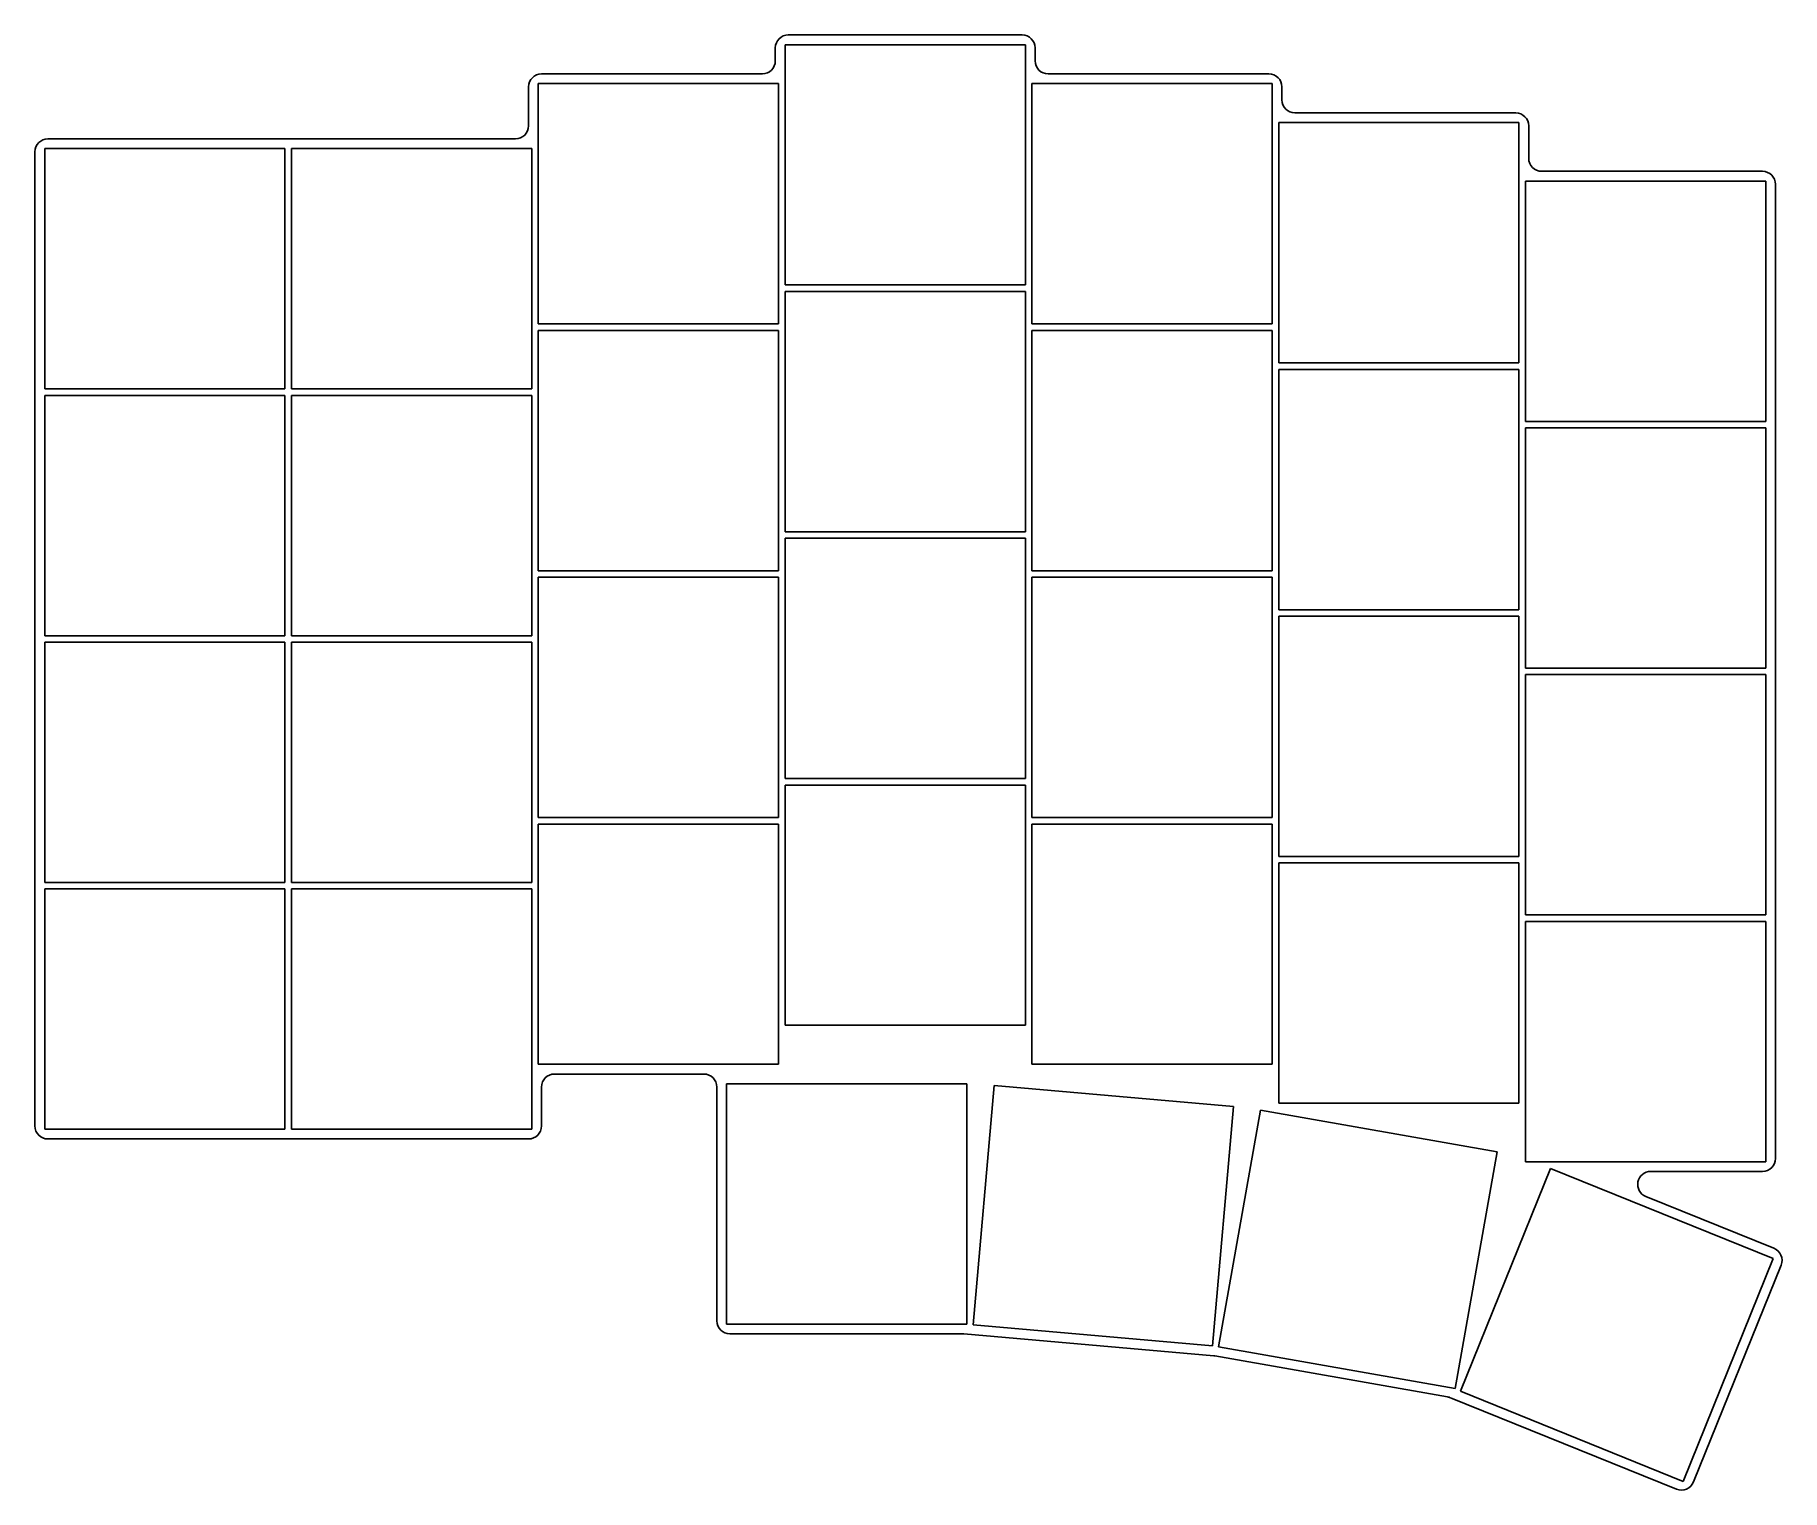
# Model space of a CAD drawing. Header units: millimetres. Extents: x 90 to 225, y -137 to -25.
import ezdxf

# ---------------------------------------------------------------- set-up
doc = ezdxf.new("R2010")
doc.units = ezdxf.units.MM

msp = doc.modelspace()

# ---------------------------------------------------------------- linework, layer by layer
for p, q in [((166, -25), (148, -25)), ((147, -26), (147, -27)), ((166.25, -25.75), (147.75, -25.75)), ((147.75, -25.75), (147.75, -44.25)), ((166.25, -44.25), (166.25, -25.75)), ((167, -27), (167, -26)), ((129, -28), (146, -28)), ((168, -28), (185, -28)), ((128, -29), (128, -32)), ((147.25, -28.75), (128.75, -28.75)), ((128.75, -28.75), (128.75, -47.25)), ((147.25, -47.25), (147.25, -28.75)), ((185.25, -28.75), (166.75, -28.75)), ((166.75, -28.75), (166.75, -47.25)), ((185.25, -47.25), (185.25, -28.75)), ((186, -30), (186, -29)), ((204.25, -31.75), (185.75, -31.75)), ((185.75, -31.75), (185.75, -50.25)), ((187, -31), (204, -31)), ((204.25, -50.25), (204.25, -31.75)), ((205, -34.5), (205, -32)), ((91, -33), (127, -33)), ((90, -109), (90, -34)), ((109.25, -33.75), (90.75, -33.75)), ((90.75, -33.75), (90.75, -52.25)), ((109.25, -52.25), (109.25, -33.75)), ((128.25, -33.75), (109.75, -33.75)), ((109.75, -33.75), (109.75, -52.25)), ((128.25, -52.25), (128.25, -33.75)), ((223.25, -36.25), (204.75, -36.25)), ((204.75, -36.25), (204.75, -54.75)), ((206, -35.5), (223, -35.5)), ((223.25, -54.75), (223.25, -36.25)), ((224, -111.5), (224, -36.5)), ((147.75, -44.25), (166.25, -44.25)), ((166.25, -44.75), (147.75, -44.75)), ((147.75, -44.75), (147.75, -63.25)), ((166.25, -63.25), (166.25, -44.75)), ((128.75, -47.25), (147.25, -47.25)), ((147.25, -47.75), (128.75, -47.75)), ((128.75, -47.75), (128.75, -66.25)), ((147.25, -66.25), (147.25, -47.75)), ((166.75, -47.25), (185.25, -47.25)), ((185.25, -47.75), (166.75, -47.75)), ((166.75, -47.75), (166.75, -66.25)), ((185.25, -66.25), (185.25, -47.75)), ((185.75, -50.25), (204.25, -50.25)), ((204.25, -50.75), (185.75, -50.75)), ((185.75, -50.75), (185.75, -69.25)), ((204.25, -69.25), (204.25, -50.75)), ((90.75, -52.25), (109.25, -52.25)), ((109.75, -52.25), (128.25, -52.25)), ((109.25, -52.75), (90.75, -52.75)), ((90.75, -52.75), (90.75, -71.25)), ((109.25, -71.25), (109.25, -52.75)), ((128.25, -52.75), (109.75, -52.75)), ((109.75, -52.75), (109.75, -71.25)), ((128.25, -71.25), (128.25, -52.75)), ((204.75, -54.75), (223.25, -54.75)), ((223.25, -55.25), (204.75, -55.25)), ((204.75, -55.25), (204.75, -73.75)), ((223.25, -73.75), (223.25, -55.25)), ((147.75, -63.25), (166.25, -63.25)), ((166.25, -63.75), (147.75, -63.75)), ((147.75, -63.75), (147.75, -82.25)), ((166.25, -82.25), (166.25, -63.75)), ((128.75, -66.25), (147.25, -66.25)), ((147.25, -66.75), (128.75, -66.75)), ((128.75, -66.75), (128.75, -85.25)), ((147.25, -85.25), (147.25, -66.75)), ((166.75, -66.25), (185.25, -66.25)), ((185.25, -66.75), (166.75, -66.75)), ((166.75, -66.75), (166.75, -85.25)), ((185.25, -85.25), (185.25, -66.75)), ((185.75, -69.25), (204.25, -69.25)), ((204.25, -69.75), (185.75, -69.75)), ((185.75, -69.75), (185.75, -88.25)), ((204.25, -88.25), (204.25, -69.75)), ((90.75, -71.25), (109.25, -71.25)), ((109.75, -71.25), (128.25, -71.25)), ((109.25, -71.75), (90.75, -71.75)), ((90.75, -71.75), (90.75, -90.25)), ((109.25, -90.25), (109.25, -71.75)), ((128.25, -71.75), (109.75, -71.75)), ((109.75, -71.75), (109.75, -90.25)), ((128.25, -90.25), (128.25, -71.75)), ((204.75, -73.75), (223.25, -73.75)), ((223.25, -74.25), (204.75, -74.25)), ((204.75, -74.25), (204.75, -92.75)), ((223.25, -92.75), (223.25, -74.25)), ((147.75, -82.25), (166.25, -82.25)), ((166.25, -82.75), (147.75, -82.75)), ((147.75, -82.75), (147.75, -101.25)), ((166.25, -101.25), (166.25, -82.75)), ((128.75, -85.25), (147.25, -85.25)), ((147.25, -85.75), (128.75, -85.75)), ((128.75, -85.75), (128.75, -104.25)), ((147.25, -104.25), (147.25, -85.75)), ((166.75, -85.25), (185.25, -85.25)), ((185.25, -85.75), (166.75, -85.75)), ((166.75, -85.75), (166.75, -104.25)), ((185.25, -104.25), (185.25, -85.75)), ((185.75, -88.25), (204.25, -88.25)), ((204.25, -88.75), (185.75, -88.75)), ((185.75, -88.75), (185.75, -107.25)), ((204.25, -107.25), (204.25, -88.75)), ((90.75, -90.25), (109.25, -90.25)), ((109.25, -90.75), (90.75, -90.75)), ((90.75, -90.75), (90.75, -109.25)), ((109.25, -109.25), (109.25, -90.75)), ((109.75, -90.25), (128.25, -90.25)), ((128.25, -90.75), (109.75, -90.75)), ((109.75, -90.75), (109.75, -109.25)), ((128.25, -109.25), (128.25, -90.75)), ((204.75, -92.75), (223.25, -92.75)), ((223.25, -93.25), (204.75, -93.25)), ((204.75, -93.25), (204.75, -111.75)), ((223.25, -111.75), (223.25, -93.25)), ((147.75, -101.25), (166.25, -101.25)), ((128.75, -104.25), (147.25, -104.25)), ((166.75, -104.25), (185.25, -104.25)), ((129, -109), (129, -106)), ((130, -105), (141.5, -105)), ((142.5, -124), (142.5, -106)), ((161.75, -105.75), (143.25, -105.75)), ((143.25, -105.75), (143.25, -124.25)), ((161.75, -124.25), (161.75, -105.75)), ((163.84, -105.88), (162.23, -124.31)), ((182.27, -107.5), (163.84, -105.88)), ((180.65, -125.93), (182.27, -107.5)), ((185.75, -107.25), (204.25, -107.25)), ((184.34, -107.77), (181.13, -125.99)), ((202.56, -110.98), (184.34, -107.77)), ((90.75, -109.25), (109.25, -109.25)), ((91, -110), (128, -110)), ((109.75, -109.25), (128.25, -109.25)), ((199.35, -129.2), (202.56, -110.98)), ((206.68, -112.27), (199.75, -129.42)), ((204.75, -111.75), (223.25, -111.75)), ((223.83, -119.2), (206.68, -112.27)), ((214.39, -112.5), (223, -112.5)), ((223.88, -118.41), (214.01, -114.43)), ((216.9, -136.36), (223.83, -119.2)), ((217.69, -136.4), (224.43, -119.71)), ((143.25, -124.25), (161.75, -124.25)), ((143.5, -125), (161.41, -125)), ((161.5, -125), (180.75, -126.69)), ((162.23, -124.31), (180.65, -125.93)), ((181.13, -125.99), (199.35, -129.2)), ((180.84, -126.7), (198.76, -129.86)), ((198.97, -129.92), (216.39, -136.96)), ((199.75, -129.42), (216.9, -136.36))]:
    msp.add_line(p, q)
for centre, start, end in [((148, -26), 90, 180), ((166, -26), 0, 90), ((129, -29), 90, 180), ((146, -27), 270, 0), ((168, -27), 180, 270), ((185, -29), 0, 90), ((187, -30), 180, 270), ((127, -32), 270, 0), ((204, -32), 0, 90), ((91, -34), 90, 180), ((206, -34.5), 180, 270), ((223, -36.5), 0, 90), ((130, -106), 90, 180), ((141.5, -106), 0, 90), ((91, -109), 180, 270), ((128, -109), 270, 0), ((223, -111.5), 270, 0), ((214.39, -113.5), 90, 248), ((223.5, -119.34), 338, 68), ((143.5, -124), 180, 270), ((161.41, -126), 85, 90), ((180.66, -127.68), 80, 85), ((198.59, -130.85), 68, 80), ((216.76, -136.03), 248, 338)]:
    msp.add_arc(centre, 1, start, end)

doc.saveas('drawing.dxf')
